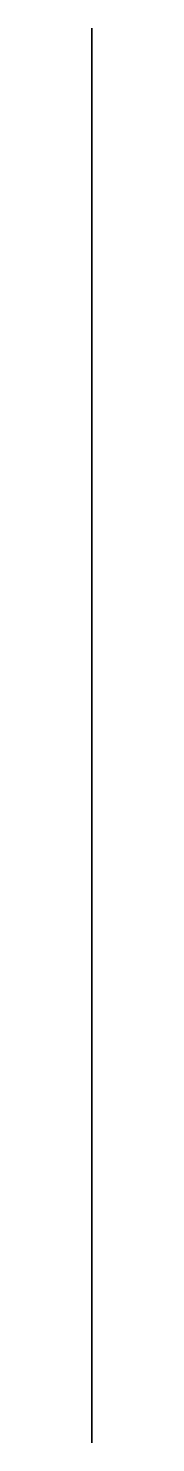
# Model space of a CAD drawing. Extents: x 0 to 0, y 3.71 to 5.71.
import ezdxf

# ---------------------------------------------------------------- set-up
doc = ezdxf.new("R2010")
doc.units = 0
doc.layers.add('DOORS', color=5, linetype='CONTINUOUS')

msp = doc.modelspace()

# ---------------------------------------------------------------- linework, layer by layer
at = {"layer": 'DOORS'}
for points in [[(0, 3.71, -0.41), (0, 5.7, -0.14), (0, 5.71, -0.28), (0, 3.73, -0.54)], [(0, 3.73, -0.54), (0, 5.71, -0.28), (0, 5.7, -0.14), (0, 3.71, -0.41)], [(0, 3.71, -0.41), (0, 5.7, -0.14), (0, 5.63), (0, 4.03)], [(0, 4.03), (0, 5.63), (0, 5.7, -0.14), (0, 3.71, -0.41)]]:
    msp.add_3dface(points, dxfattribs=at)

doc.saveas('drawing.dxf')
